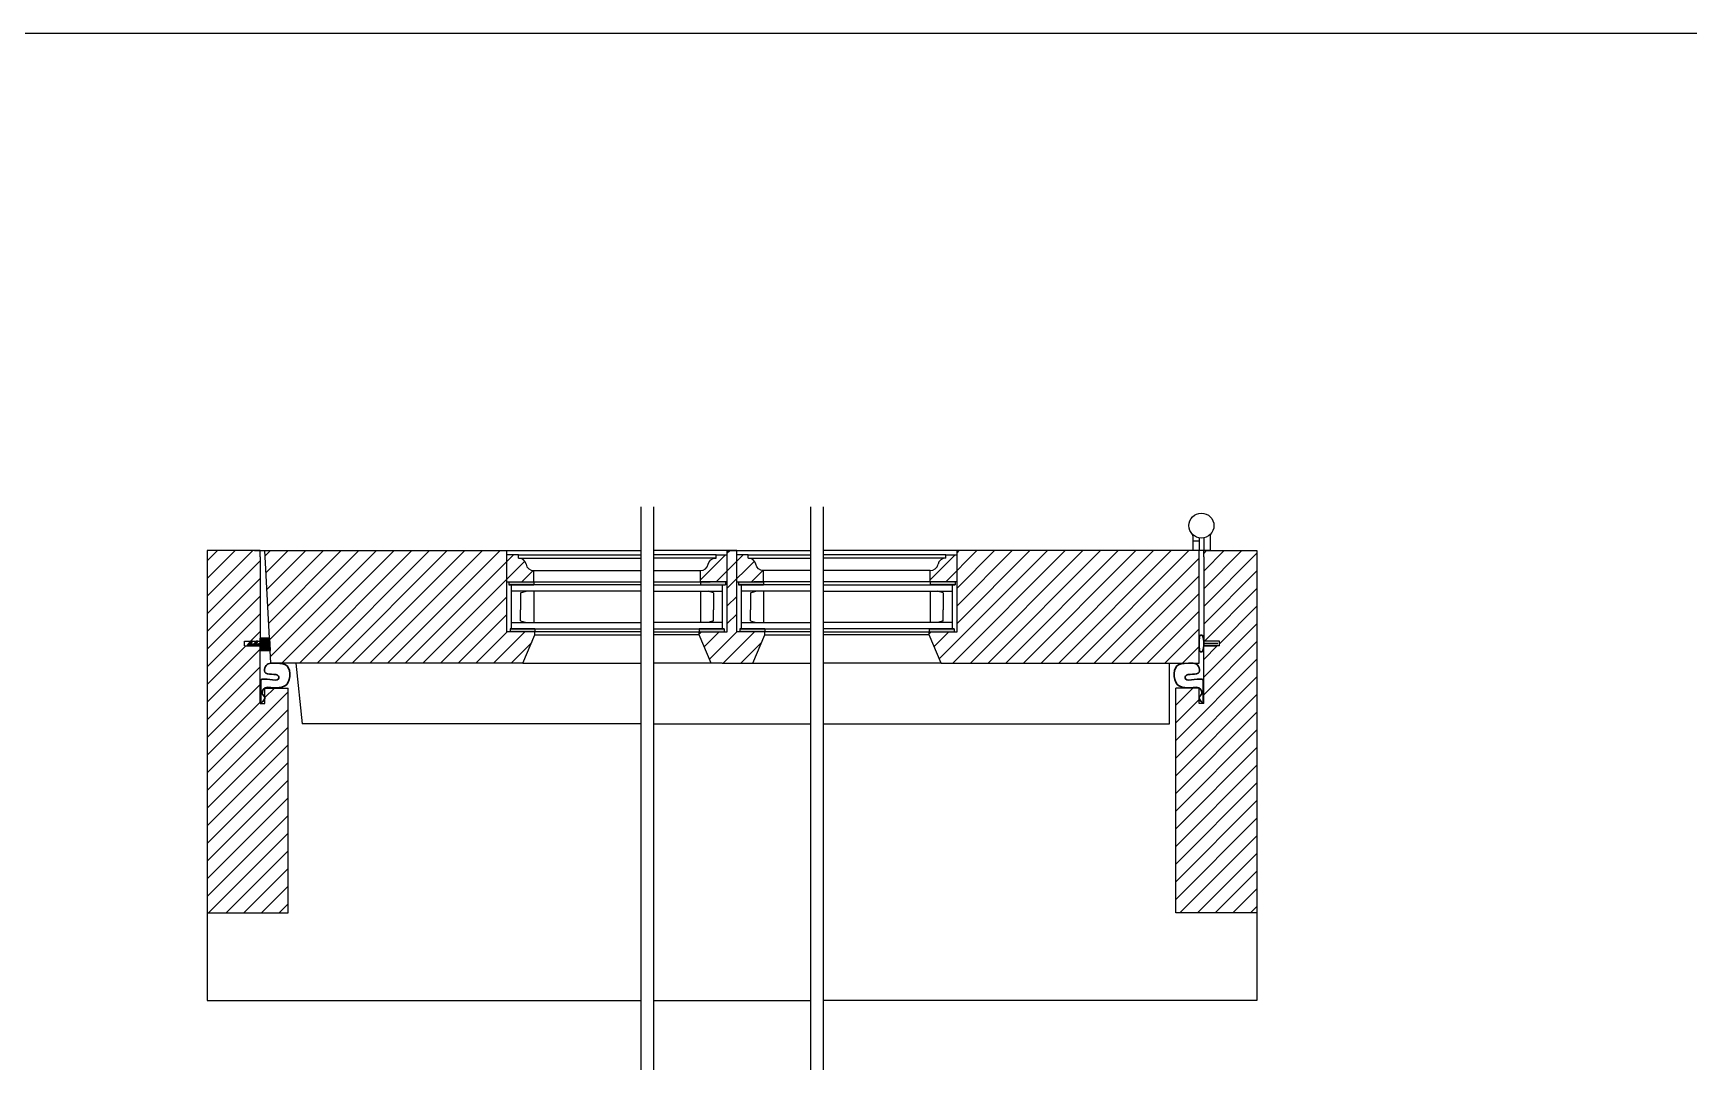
# Model space of a CAD drawing. Header units: inches. Extents: x 1985 to 11287, y 379 to 4336.
# Drawn here: x 7556.3 to 7589.45, y 3369.77 to 3390.52 of the extents above; entities that cross this region are included whole.
import ezdxf

# ---------------------------------------------------------------- set-up
doc = ezdxf.new("R2010")
doc.units = ezdxf.units.IN
doc.header["$MEASUREMENT"] = 0
for name, color, linetype in [('glass 99', 6, 'CONTINUOUS'), ('glazing tape 99', 7, 'CONTINUOUS'), ('hardware 99', 94, 'CONTINUOUS'), ('hatch 99', 1, 'CONTINUOUS'), ('separation 99', 3, 'CONTINUOUS'), ('weatherstripping 99', 5, 'CONTINUOUS'), ('wood detail 99', 7, 'CONTINUOUS')]:
    doc.layers.add(name, color=color, linetype=linetype)
pattern_1 = [(45, (3330.23896, 5e-13), (-0.176776695, 0.176776695), [])]

msp = doc.modelspace()

# ---------------------------------------------------------------- hatches: boundary and pattern name
at = {"layer": 'glazing tape 99'}
h = msp.add_hatch(color=7, dxfattribs=at)
h.paths.add_polyline_path([(7566.32527, 3379.539947), (7565.82527, 3379.539947), (7565.82527, 3379.477447), (7566.32527, 3379.477447)])
h.paths.add_polyline_path([(7566.34877, 3378.602447), (7565.84877, 3378.602447), (7565.84877, 3378.539947), (7566.34877, 3378.539947)])
h = msp.add_hatch(color=7, dxfattribs=at)
h.paths.add_polyline_path([(7570.159459, 3379.539947), (7569.659459, 3379.539947), (7569.659459, 3379.477447), (7570.159459, 3379.477447)])
h.paths.add_polyline_path([(7570.924959, 3379.539947), (7570.424959, 3379.539947), (7570.424959, 3379.477447), (7570.924959, 3379.477447)])
h.paths.add_polyline_path([(7570.948459, 3378.602447), (7570.448459, 3378.602447), (7570.448459, 3378.539947), (7570.948459, 3378.539947)])
h.paths.add_polyline_path([(7570.135959, 3378.602447), (7569.635959, 3378.602447), (7569.635959, 3378.539947), (7570.135959, 3378.539947)])
h = msp.add_hatch(color=7, dxfattribs=at)
h.paths.add_polyline_path([(7574.759149, 3379.539947), (7574.259149, 3379.539947), (7574.259149, 3379.477447), (7574.759149, 3379.477447)])
h.paths.add_polyline_path([(7574.735649, 3378.602447), (7574.235649, 3378.602447), (7574.235649, 3378.539947), (7574.735649, 3378.539947)])
at = {"layer": 'hatch 99'}
h = msp.add_hatch(dxfattribs=at)
h.set_pattern_fill('ANSI31', color=256, scale=2, style=0)
h.set_pattern_definition(pattern_1)
h.paths.add_polyline_path([(7561.411285, 3377.414947), (7560.942455, 3377.414947), (7560.942455, 3377.102483), (7560.848797, 3377.102483), (7560.848797, 3378.258447), (7560.536297, 3378.258447), (7560.536297, 3378.352447), (7560.848797, 3378.352447), (7560.848797, 3380.039947), (7560.848797, 3380.164947), (7559.786285, 3380.164947), (7559.786285, 3372.914947), (7561.411285, 3372.914947)])
h = msp.add_hatch(dxfattribs=at)
h.set_pattern_fill('ANSI31', color=256, scale=2, style=0)
h.set_pattern_definition(pattern_1)
h.paths.add_polyline_path([(7565.786256, 3380.164947), (7560.942523, 3380.164947), (7561.060441, 3377.914947), (7566.107699, 3377.914947), (7566.34877, 3378.477447), (7566.34877, 3378.539947), (7565.786256, 3378.539947)])
h.paths.add_polyline_path([(7566.168541, 3379.894259, 0.374595674), (7566.01607, 3380.016447), (7566.01607, 3380.078947), (7565.786256, 3380.078947), (7565.786256, 3379.539947), (7566.32527, 3379.539947), (7566.32527, 3379.766447, -0.380557848)], flags=17)
h = msp.add_hatch(dxfattribs=at)
h.set_pattern_fill('ANSI31', color=256, scale=2, style=0)
h.set_pattern_definition(pattern_1)
h.paths.add_polyline_path([(7570.948459, 3378.477447), (7570.948459, 3378.539947), (7570.729709, 3378.539947), (7570.385945, 3378.539947), (7570.385945, 3380.164947), (7570.198474, 3380.164947), (7570.198474, 3378.539947), (7569.635959, 3378.539947), (7569.635959, 3378.477447), (7569.877031, 3377.914947), (7570.095781, 3377.914947), (7570.707388, 3377.914947)])
h.paths.add_polyline_path([(7570.198474, 3380.078947), (7569.971959, 3380.078947), (7569.971959, 3380.016447, 0.375199902), (7569.815709, 3379.891447, -0.375199902), (7569.659459, 3379.766447), (7569.659459, 3379.539947), (7569.854709, 3379.539947), (7570.198474, 3379.539947)], flags=17)
h.paths.add_polyline_path([(7570.768709, 3379.891447, 0.375199902), (7570.612459, 3380.016447), (7570.612459, 3380.078947), (7570.385945, 3380.078947), (7570.385945, 3379.539947), (7570.924959, 3379.539947), (7570.924959, 3379.766447, -0.375199902)], flags=17)
h = msp.add_hatch(dxfattribs=at)
h.set_pattern_fill('ANSI31', color=256, scale=2, style=0)
h.set_pattern_definition(pattern_1)
h.paths.add_polyline_path([(7574.798163, 3380.078947), (7574.571649, 3380.078947), (7574.571649, 3380.016447), (7574.558526, 3380.016447, 0.350781059), (7574.415399, 3379.891447, -0.375199902), (7574.259149, 3379.766447), (7574.259149, 3379.539947), (7574.798163, 3379.539947)], flags=17)
h.paths.add_polyline_path([(7579.641899, 3380.164947), (7574.798163, 3380.164947), (7574.798163, 3378.539947), (7574.235649, 3378.539947), (7574.235649, 3378.477447), (7574.47672, 3377.914947), (7579.641899, 3377.914947)])
h = msp.add_hatch(dxfattribs=at)
h.set_pattern_fill('ANSI31', color=256, scale=2, style=0)
h.set_pattern_definition(pattern_1)
h.paths.add_polyline_path([(7580.798133, 3380.164947), (7579.735626, 3380.164947), (7579.735626, 3380.039947), (7579.735622, 3380.039947), (7579.735626, 3378.352447), (7580.048122, 3378.352447), (7580.048122, 3378.258447), (7579.735626, 3378.258447), (7579.735626, 3377.102483), (7579.641964, 3377.102483), (7579.641964, 3377.414947), (7579.173133, 3377.414947), (7579.173133, 3372.914947), (7580.798133, 3372.914947)])
at = {"layer": 'weatherstripping 99', "lineweight": 30}
msp.add_hatch(color=5, dxfattribs=at).paths.add_polyline_path([(7560.879797, 3378.414947), (7560.848823, 3378.414947), (7560.848805, 3378.319426), (7560.815215, 3378.289699), (7560.755421, 3378.289699), (7560.798957, 3378.351947), (7560.77066, 3378.351947), (7560.727124, 3378.289699), (7560.648236, 3378.289699), (7560.691772, 3378.351947), (7560.663475, 3378.351947), (7560.59695, 3378.273199), (7560.59695, 3378.258447), (7560.848793, 3378.258447), (7560.848775, 3378.164947), (7560.879797, 3378.164947)])
h = msp.add_hatch(dxfattribs=at)
h.set_pattern_fill('ANSI36', color=5, scale=0.125, angle=315, style=0)
h.set_pattern_definition([(0, (7748.672206, 1788.192995), (0.02734375, 0.015625), [0.0390625, -0.0078125, 0, -0.0078125])])
h.paths.add_polyline_path([(7561.034237, 3378.414947), (7560.879797, 3378.414947), (7560.879797, 3378.164947), (7561.047339, 3378.164947)])

# ---------------------------------------------------------------- linework, layer by layer
at = {"layer": 'glass 99', "color": 6}
for p, q in [((7568.469045, 3379.477447), (7565.82527, 3379.477447)), ((7565.879956, 3378.602447), (7565.879956, 3379.477447)), ((7568.469045, 3379.352447), (7565.879956, 3379.352447)), ((7566.06089, 3379.322456), (7566.168672, 3379.352447)), ((7566.06089, 3379.322456), (7566.06089, 3378.977447)), ((7566.32527, 3379.352447), (7566.32527, 3378.727447)), ((7568.719045, 3379.477447), (7570.159459, 3379.477447)), ((7568.719045, 3379.352447), (7570.104774, 3379.352447)), ((7569.659459, 3379.352447), (7569.659459, 3378.727447)), ((7569.923839, 3379.322456), (7569.816057, 3379.352447)), ((7569.923839, 3379.322456), (7569.923839, 3378.977447)), ((7570.104774, 3378.602447), (7570.104774, 3379.477447)), ((7571.865374, 3379.477447), (7570.424959, 3379.477447)), ((7570.479645, 3378.602447), (7570.479645, 3379.477447)), ((7571.865374, 3379.352447), (7570.479645, 3379.352447)), ((7570.660579, 3379.322456), (7570.768362, 3379.352447)), ((7570.660579, 3379.322456), (7570.660579, 3378.977447)), ((7570.924959, 3379.352447), (7570.924959, 3378.727447)), ((7572.115374, 3379.477447), (7574.759149, 3379.477447)), ((7572.115374, 3379.352447), (7574.704463, 3379.352447)), ((7574.256774, 3379.352447), (7574.256774, 3378.727447)), ((7574.521155, 3379.322456), (7574.413372, 3379.352447)), ((7574.521155, 3379.322456), (7574.521155, 3378.977447)), ((7574.704463, 3378.602447), (7574.704463, 3379.477447)), ((7566.06089, 3378.757439), (7566.06089, 3378.977447)), ((7569.923839, 3378.757439), (7569.923839, 3378.977447)), ((7570.660579, 3378.757439), (7570.660579, 3378.977447)), ((7574.521155, 3378.757439), (7574.521155, 3378.977447)), ((7565.84877, 3378.602447), (7568.469045, 3378.602447)), ((7565.879956, 3378.727447), (7568.469045, 3378.727447)), ((7566.06089, 3378.757439), (7566.168672, 3378.727447)), ((7570.104774, 3378.727447), (7568.719045, 3378.727447)), ((7568.719045, 3378.602447), (7570.135959, 3378.602447)), ((7569.923839, 3378.757439), (7569.816057, 3378.727447)), ((7570.448459, 3378.602447), (7571.865374, 3378.602447)), ((7570.479645, 3378.727447), (7571.865374, 3378.727447)), ((7570.660579, 3378.757439), (7570.768362, 3378.727447)), ((7574.704463, 3378.727447), (7572.115374, 3378.727447)), ((7574.735649, 3378.602447), (7572.115374, 3378.602447)), ((7574.521155, 3378.757439), (7574.413372, 3378.727447))]:
    msp.add_line(p, q, dxfattribs=at)
at = {"layer": 'glazing tape 99', "color": 7}
for p, q in [((7565.82527, 3379.539947), (7565.82527, 3379.477447)), ((7566.32527, 3379.539947), (7566.32527, 3379.477447)), ((7574.259149, 3379.539947), (7574.259149, 3379.477447)), ((7574.759149, 3379.539947), (7574.759149, 3379.477447)), ((7570.135959, 3378.602447), (7569.635959, 3378.602447)), ((7570.948459, 3378.602447), (7570.448459, 3378.602447))]:
    msp.add_line(p, q, dxfattribs=at)
at = {"layer": 'glazing tape 99'}
for p, q in [((7569.659459, 3379.539947), (7569.659459, 3379.477447)), ((7570.159459, 3379.539947), (7570.159459, 3379.477447)), ((7570.424959, 3379.539947), (7570.424959, 3379.477447)), ((7570.924959, 3379.539947), (7570.924959, 3379.477447)), ((7565.82527, 3379.477447), (7566.32527, 3379.477447)), ((7569.659459, 3379.477447), (7570.159459, 3379.477447)), ((7570.424959, 3379.477447), (7570.924959, 3379.477447)), ((7574.759149, 3379.477447), (7574.259149, 3379.477447)), ((7566.34877, 3378.602447), (7565.84877, 3378.602447)), ((7565.84877, 3378.602447), (7565.84877, 3378.539947)), ((7566.34877, 3378.602447), (7566.34877, 3378.539947)), ((7569.635959, 3378.602447), (7569.635959, 3378.539947)), ((7570.135959, 3378.602447), (7570.135959, 3378.539947)), ((7570.448459, 3378.602447), (7570.448459, 3378.539947)), ((7570.948459, 3378.602447), (7570.948459, 3378.539947)), ((7574.235649, 3378.602447), (7574.735649, 3378.602447)), ((7574.235649, 3378.602447), (7574.235649, 3378.539947)), ((7574.735649, 3378.602447), (7574.735649, 3378.539947))]:
    msp.add_line(p, q, dxfattribs=at)
at = {"layer": 'hardware 99', "color": 94}
for p, q in [((7579.516899, 3380.458235), (7579.516899, 3380.164947)), ((7579.641899, 3380.352447), (7579.516899, 3380.352447)), ((7579.641899, 3380.419379), (7579.641899, 3380.164947)), ((7579.735626, 3380.419379), (7579.735626, 3380.164947)), ((7579.860626, 3380.458235), (7579.860626, 3380.164947))]:
    msp.add_line(p, q, dxfattribs=at)
at = {"layer": 'hardware 99'}
msp.add_line((7579.851043, 3380.164947), (7579.735626, 3380.164947), dxfattribs=at)
at = {"layer": 'hardware 99', "color": 94}
msp.add_circle((7579.688762, 3380.664947), 0.25, dxfattribs=at)
for centre, start, end in [((7579.454399, 3380.458235), 0, 41.4128763), ((7579.923126, 3380.458235), 138.5871237, 180)]:
    msp.add_arc(centre, 0.0625, start, end, dxfattribs=at)
at = {"layer": 'separation 99'}
msp.add_line((7548.604797, 3390.520478), (7625.276756, 3390.520478), dxfattribs=at)
at = {"layer": 'weatherstripping 99', "color": 5, "lineweight": 30}
for p, q in [((7560.59695, 3378.273199), (7560.663475, 3378.351947)), ((7560.59695, 3378.273199), (7560.59695, 3378.258447)), ((7560.59695, 3378.258447), (7560.59695, 3378.273199)), ((7560.848793, 3378.258447), (7560.59695, 3378.258447)), ((7560.648236, 3378.289699), (7560.691772, 3378.351947)), ((7560.727124, 3378.289699), (7560.648236, 3378.289699)), ((7560.663475, 3378.351947), (7560.691772, 3378.351947)), ((7560.727124, 3378.289699), (7560.77066, 3378.351947)), ((7560.755421, 3378.289699), (7560.798957, 3378.351947)), ((7560.815215, 3378.289699), (7560.755421, 3378.289699)), ((7560.77066, 3378.351947), (7560.798957, 3378.351947)), ((7560.848805, 3378.319426), (7560.815215, 3378.289699)), ((7560.848793, 3378.258447), (7560.848775, 3378.164947)), ((7560.848823, 3378.414947), (7560.848805, 3378.319426)), ((7560.848823, 3378.414947), (7561.034237, 3378.414947)), ((7560.879797, 3378.164947), (7560.879797, 3378.414947)), ((7561.047339, 3378.164947), (7561.034237, 3378.414947)), ((7580.018718, 3378.305447), (7579.737468, 3378.305447)), ((7560.848775, 3378.164947), (7561.047339, 3378.164947)), ((7560.859756, 3377.581774), (7560.859756, 3377.107988)), ((7579.724662, 3377.581774), (7579.724662, 3377.107988))]:
    msp.add_line(p, q, dxfattribs=at)
at = {"layer": 'weatherstripping 99'}
msp.add_line((7579.737468, 3378.352447), (7579.737468, 3378.258447), dxfattribs=at)
at = {"layer": 'weatherstripping 99', "color": 5, "lineweight": 30}
for centre, radius, start, end in [((7581.134052, 3378.305448), 1.490314, 175.5422501, 184.4577651), ((7579.684886, 3378.435619), 0.039346, 44.9078748, 201.3716879), ((7579.220429, 3378.30545), 0.517039, 342.211976, 17.7871245), ((7561.243057, 3377.631901), 0.272391, 68.1531508, 90.3367326), ((7579.341362, 3377.631901), 0.272391, 89.6632674, 111.8468492), ((7579.684886, 3378.175276), 0.039346, 158.6283299, 315.092152)]:
    msp.add_arc(centre, radius, start, end, dxfattribs=at)
for points, knots in [([(7561.241456, 3377.904287), (7561.104447, 3377.915362), (7561.010165, 3377.908666), (7560.947862, 3377.864924), (7560.902852, 3377.636645), (7561.225813, 3377.732578), (7561.22745, 3377.507738), (7560.915699, 3377.630151), (7560.859756, 3377.581774)], [0, 0, 0, 0, 0.083614321, 0.208464293, 0.316031641, 0.607589822, 0.683535209, 1.009413891, 1.009413891, 1.009413891, 1.009413891]), ([(7561.115711, 3377.416624), (7561.215947, 3377.420045), (7561.465385, 3377.419825), (7561.471942, 3377.8333), (7561.344421, 3377.884729)], [0, 0, 0, 0, 0.2460489598, 0.6041502785, 0.6041502785, 0.6041502785, 0.6041502785]), ([(7579.468707, 3377.416624), (7579.368472, 3377.420045), (7579.119034, 3377.419825), (7579.112476, 3377.8333), (7579.239997, 3377.884729)], [0, 0, 0, 0, 0.2460489598, 0.6041502785, 0.6041502785, 0.6041502785, 0.6041502785]), ([(7579.342962, 3377.904287), (7579.479971, 3377.915362), (7579.574254, 3377.908666), (7579.636557, 3377.864924), (7579.681566, 3377.636645), (7579.358606, 3377.732578), (7579.356968, 3377.507738), (7579.66872, 3377.630151), (7579.724662, 3377.581774)], [0, 0, 0, 0, 0.083614321, 0.208464293, 0.316031641, 0.607589822, 0.683535209, 1.009413891, 1.009413891, 1.009413891, 1.009413891]), ([(7560.859756, 3377.107988), (7560.929797, 3377.152204), (7560.966956, 3377.241657), (7560.876165, 3377.284755), (7560.915903, 3377.448839), (7561.043825, 3377.4312), (7561.115711, 3377.416624)], [0.0027567057, 0.0027567057, 0.0027567057, 0.0027567057, 0.1724869609, 0.2817822642, 0.3371391511, 0.4968128609, 0.4968128609, 0.4968128609, 0.4968128609]), ([(7579.724662, 3377.107988), (7579.654622, 3377.152204), (7579.617463, 3377.241657), (7579.708254, 3377.284755), (7579.668516, 3377.448839), (7579.540593, 3377.4312), (7579.468707, 3377.416624)], [0.0027567057, 0.0027567057, 0.0027567057, 0.0027567057, 0.1724869609, 0.2817822642, 0.3371391511, 0.4968128609, 0.4968128609, 0.4968128609, 0.4968128609])]:
    msp.add_open_spline(points, degree=3, knots=knots, dxfattribs=at)
at = {"layer": 'wood detail 99'}
for p, q in [((7568.469045, 3381.042694), (7568.469045, 3369.773564)), ((7568.719045, 3381.042694), (7568.719045, 3369.773564)), ((7571.865374, 3381.042694), (7571.865374, 3369.773564)), ((7572.115374, 3381.042694), (7572.115374, 3369.773564)), ((7560.733376, 3380.164947), (7560.848793, 3380.164947)), ((7560.848797, 3380.039947), (7560.848797, 3378.352447)), ((7561.060441, 3377.914947), (7560.942523, 3380.164947)), ((7565.786256, 3380.164947), (7568.469045, 3380.164947)), ((7566.01607, 3380.078947), (7568.469045, 3380.078947)), ((7566.01607, 3380.016447), (7568.469045, 3380.016447)), ((7570.390424, 3380.164947), (7568.719045, 3380.164947)), ((7569.971959, 3380.078947), (7568.719045, 3380.078947)), ((7569.958837, 3380.016447), (7568.719045, 3380.016447)), ((7570.193995, 3380.164947), (7571.865374, 3380.164947)), ((7570.612459, 3380.078947), (7571.865374, 3380.078947)), ((7570.625581, 3380.016447), (7571.865374, 3380.016447)), ((7574.798163, 3380.164947), (7572.115374, 3380.164947)), ((7574.571649, 3380.078947), (7572.115374, 3380.078947)), ((7574.571649, 3380.016447), (7572.115374, 3380.016447)), ((7579.641899, 3377.914947), (7579.641899, 3380.164947)), ((7579.735622, 3380.039947), (7579.735626, 3378.352447)), ((7566.32527, 3379.766447), (7568.469045, 3379.766447)), ((7566.32527, 3379.539947), (7568.469045, 3379.539947)), ((7568.719045, 3379.766447), (7569.659459, 3379.766447)), ((7568.719045, 3379.539947), (7569.854709, 3379.539947)), ((7571.865374, 3379.539947), (7570.729709, 3379.539947)), ((7571.865374, 3379.766447), (7570.924959, 3379.766447)), ((7574.259149, 3379.766447), (7572.115374, 3379.766447)), ((7574.259149, 3379.539947), (7572.115374, 3379.539947)), ((7566.34877, 3378.539947), (7565.786256, 3378.539947)), ((7566.34877, 3378.477447), (7566.34877, 3378.539947)), ((7568.469045, 3378.539947), (7566.34877, 3378.539947)), ((7568.719045, 3378.539947), (7569.854709, 3378.539947)), ((7569.635959, 3378.477447), (7569.635959, 3378.539947)), ((7569.635959, 3378.539947), (7570.198474, 3378.539947)), ((7570.948459, 3378.539947), (7570.385945, 3378.539947)), ((7571.865374, 3378.539947), (7570.729709, 3378.539947)), ((7570.948459, 3378.477447), (7570.948459, 3378.539947)), ((7572.115374, 3378.539947), (7574.235649, 3378.539947)), ((7574.235649, 3378.539947), (7574.798163, 3378.539947)), ((7574.235649, 3378.477447), (7574.235649, 3378.539947)), ((7560.536297, 3378.352447), (7560.848793, 3378.352447)), ((7560.536297, 3378.258447), (7560.848793, 3378.258447)), ((7580.048122, 3378.352447), (7579.735626, 3378.352447)), ((7580.048122, 3378.258447), (7579.735626, 3378.258447)), ((7566.107699, 3377.914947), (7568.469045, 3377.914947)), ((7570.095781, 3377.914947), (7568.719045, 3377.914947)), ((7570.095781, 3377.914947), (7571.865374, 3377.914947)), ((7574.47672, 3377.914947), (7572.115374, 3377.914947)), ((7579.048233, 3376.695947), (7579.048233, 3377.914947)), ((7559.786285, 3372.914947), (7559.786285, 3371.164947)), ((7559.786285, 3372.914947), (7561.411285, 3372.914947)), ((7580.798133, 3372.914947), (7579.173133, 3372.914947)), ((7580.798133, 3372.914947), (7580.798133, 3371.164947)), ((7559.786285, 3371.164947), (7568.469045, 3371.164947)), ((7568.719045, 3371.164947), (7571.865374, 3371.164947)), ((7580.798133, 3371.164947), (7572.115374, 3371.164947))]:
    msp.add_line(p, q, dxfattribs=at)
at = {"layer": 'wood detail 99', "color": 0}
for p, q in [((7559.786285, 3380.164947), (7559.786285, 3372.914947)), ((7560.848793, 3380.164947), (7559.786285, 3380.164947)), ((7560.733376, 3380.164947), (7559.786285, 3380.164947)), ((7560.848793, 3380.164947), (7565.786256, 3380.164947)), ((7579.735626, 3380.164947), (7574.798163, 3380.164947)), ((7579.735626, 3380.164947), (7580.798133, 3380.164947)), ((7580.798133, 3380.164947), (7580.798133, 3372.914947)), ((7559.786285, 3379.664947), (7559.786285, 3378.352447)), ((7559.786285, 3379.664947), (7559.786285, 3378.352447)), ((7580.798133, 3379.664947), (7580.798133, 3378.352447)), ((7580.798133, 3379.664947), (7580.798133, 3378.352447)), ((7559.786285, 3379.227447), (7559.786285, 3378.352447)), ((7559.786285, 3379.227447), (7559.786285, 3378.352447)), ((7580.798133, 3379.227447), (7580.798133, 3378.352447)), ((7580.798133, 3379.227447), (7580.798133, 3378.352447)), ((7566.107699, 3377.914947), (7561.060441, 3377.914947)), ((7574.47672, 3377.914947), (7579.641899, 3377.914947)), ((7560.942455, 3377.414947), (7561.411285, 3377.414947)), ((7560.942455, 3377.102483), (7560.942455, 3377.414947)), ((7561.411285, 3372.914947), (7561.411285, 3377.414947)), ((7579.173133, 3372.914947), (7579.173133, 3377.414947)), ((7579.641964, 3377.414947), (7579.173133, 3377.414947)), ((7579.641964, 3377.102483), (7579.641964, 3377.414947)), ((7560.848793, 3377.102483), (7560.942455, 3377.102483)), ((7579.735626, 3377.102483), (7579.641964, 3377.102483)), ((7568.469045, 3376.695947), (7561.688523, 3376.695947)), ((7568.719045, 3376.695947), (7571.865374, 3376.695947)), ((7572.115374, 3376.695947), (7579.048233, 3376.695947))]:
    msp.add_line(p, q, dxfattribs=at)
at = {"layer": 'wood detail 99', "color": 7}
for p, q in [((7560.848797, 3380.039947), (7560.848797, 3380.164947)), ((7565.786256, 3378.539947), (7565.786256, 3380.164947)), ((7566.01607, 3380.078947), (7565.786256, 3380.078947)), ((7566.01607, 3380.016447), (7566.01607, 3380.078947)), ((7570.198474, 3378.539947), (7570.198474, 3380.164947)), ((7570.385945, 3378.539947), (7570.385945, 3380.164947)), ((7574.571649, 3380.078947), (7574.798163, 3380.078947)), ((7574.571649, 3380.016447), (7574.571649, 3380.078947)), ((7574.798163, 3378.539947), (7574.798163, 3380.164947)), ((7579.735622, 3380.039947), (7579.735622, 3380.164947)), ((7579.735626, 3380.039947), (7579.735626, 3380.164947)), ((7565.786256, 3379.539947), (7566.32527, 3379.539947)), ((7566.32527, 3379.539947), (7566.32527, 3379.766447)), ((7574.259149, 3379.539947), (7574.259149, 3379.766447)), ((7574.798163, 3379.539947), (7574.259149, 3379.539947)), ((7560.536297, 3378.258447), (7560.536297, 3378.352447)), ((7560.84695, 3378.258447), (7560.59695, 3378.258447)), ((7560.848797, 3377.102472), (7560.848797, 3378.258447)), ((7566.107699, 3377.914947), (7566.34877, 3378.477447)), ((7566.34877, 3378.477447), (7568.469045, 3378.477447)), ((7569.635959, 3378.477447), (7568.719045, 3378.477447)), ((7569.877031, 3377.914947), (7569.635959, 3378.477447)), ((7570.707388, 3377.914947), (7570.948459, 3378.477447)), ((7570.948459, 3378.477447), (7571.865374, 3378.477447)), ((7574.235649, 3378.477447), (7572.115374, 3378.477447)), ((7574.47672, 3377.914947), (7574.235649, 3378.477447)), ((7579.735626, 3377.102472), (7579.735626, 3378.258447)), ((7579.737468, 3378.258447), (7579.987468, 3378.258447)), ((7580.048122, 3378.258447), (7580.048122, 3378.352447)), ((7561.560385, 3377.915088), (7561.688523, 3376.695947))]:
    msp.add_line(p, q, dxfattribs=at)
for points in [[(7570.198474, 3379.539947), (7569.659459, 3379.539947), (7569.659459, 3379.766447, 0.375199902), (7569.815709, 3379.891447, -0.375199902), (7569.971959, 3380.016447), (7569.971959, 3380.078947), (7570.198474, 3380.078947)], [(7570.385945, 3379.539947), (7570.924959, 3379.539947), (7570.924959, 3379.766447, -0.375199902), (7570.768709, 3379.891447, 0.375199902), (7570.612459, 3380.016447), (7570.612459, 3380.078947), (7570.385945, 3380.078947)]]:
    msp.add_lwpolyline(points, format="xyb", dxfattribs=at)
for centre, radius, start, end in [((7566.022201, 3379.867875), 0.148699, 9.1212265, 92.3632261), ((7566.318709, 3379.918402), 0.152097, 190.2080197, 272.4723638), ((7574.26571, 3379.918402), 0.152097, 267.5276362, 349.7919803), ((7574.565087, 3379.864492), 0.152097, 87.5276362, 169.7919803)]:
    msp.add_arc(centre, radius, start, end, dxfattribs=at)

doc.saveas('drawing.dxf')
